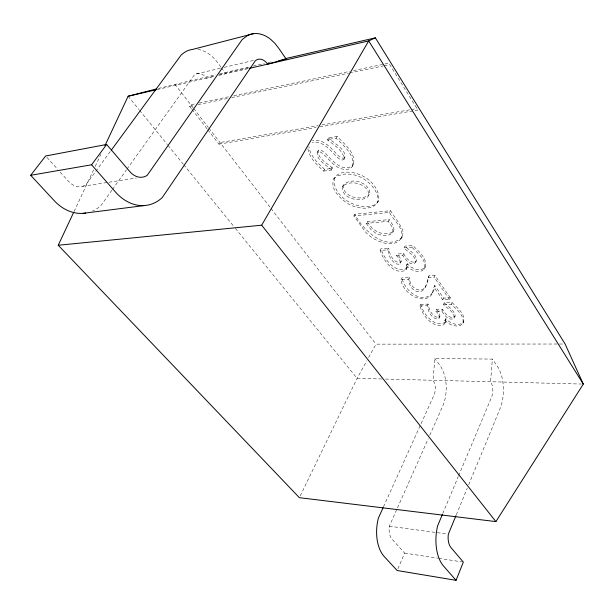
<?xml version="1.0" encoding="UTF-8"?>
<svg xmlns="http://www.w3.org/2000/svg" width="614" height="614" viewBox="0 0 614 614"><rect width="100%" height="100%" fill="white"/><g stroke="black" fill="none" stroke-linecap="round" stroke-linejoin="round"><path stroke-width="0.46" stroke-dasharray="3.07 2.3" d="M383.474 506.842L434.006 395.101A10.638 6.217 -88.8 0 0 433.016 380.273L434.904 358.53L492.374 359.09L490.586 381.739A11.083 6.04 -89 0 1 491.576 397.174L458.666 475.635M353.917 163.408C352.505 167.499 347.593 168.228 343.848 167.484A10.645 6.432 30.7 0 1 341.476 166.808C333.225 163.646 328.659 155.296 321.652 150.415C320.677 149.931 319.41 149.693 318.428 150.284C316.601 158.32 327.96 163.654 332.78 168.282L331.783 169.994C327.093 165.511 315.189 159.74 317.568 151.896A3.454 2.072 31.6 0 1 318.044 151.719L319.648 151.758A3.07 1.842 31.6 0 1 320.301 151.973C328.26 157.038 333.225 167.438 343.218 169.272C346.043 169.671 349.305 169.533 351.538 167.553C359.727 156.194 344.262 143.806 337.109 136.462L328.29 137.881L327.254 139.616C333.364 144.889 343.418 150.092 344.101 159.126C343.234 160.415 341.277 160.008 340.087 159.387A5.004 3.032 30.9 0 1 339.342 158.965L337.408 157.445C330.816 150.967 323.01 140.268 312.219 142.302M436.516 309.579C438.826 311.114 442.671 318.536 436.83 317.131A2.686 1.42 25 0 1 435.94 316.847C431.527 314.614 428.71 309.64 428.549 304.767L428.073 304.091L420.667 304.306L419.861 305.979C422.747 314.836 429.6 324.545 439.616 325.581C442.571 326.195 446.424 323.655 444.782 320.424L445.879 318.735C449.747 323.118 456.24 325.857 461.92 323.509A11.19 5.971 24.4 0 0 463.225 322.534C466.563 314.69 457.008 307.553 452.058 302.595L444.298 302.825L443.492 304.529C446.04 307.599 457.89 314.222 452.909 318.935C447.698 320.147 444.198 314.836 441.888 311.114L435.717 311.26L436.516 309.579L442.686 309.425C444.137 313.163 450.638 320.316 455.043 316.202A6.739 3.607 24.6 0 0 455.181 315.504C453.992 309.755 448.166 306.57 444.298 302.825M419.861 305.979L427.267 305.764L427.751 306.447C427.897 311.367 430.805 316.509 435.364 318.605A2.586 1.366 25 0 0 436.193 318.835C441.712 320.132 438.273 312.58 435.717 311.26M396.483 255.7L402.746 255.286C405.225 259.001 408.686 265.002 414.158 263.636C420.007 258.824 406.284 250.957 404.02 247.833L404.895 246.114L412.777 245.546C418.349 251.065 427.467 258.187 425.464 266.944A11.589 6.508 26.3 0 1 424.397 268.211L421.227 269.485L416.967 269.531A8.074 4.521 26.2 0 1 415.11 269.086L410.797 266.929L407.328 263.843L406.153 265.563L406.629 267.597A10.822 5.994 26.9 0 1 405.086 270.559C392.975 274.696 383.374 260.106 380.097 250.42L387.603 249.89L388.132 250.635C388.508 255.823 391.387 261.142 396.007 263.713A3.262 1.811 26.9 0 0 396.583 263.936C403.521 265.992 399.062 257.627 396.483 255.7L397.35 254.004L403.613 253.582C405.463 257.396 411.342 265.01 416.369 261.004M450.369 297.882L434.981 275.486L429.032 275.786C427.674 281.642 425.279 294.213 416.461 291.328C411.856 289.639 408.579 284.743 409.016 279.823L408.579 279.209L400.942 279.577C403.068 296.585 432.44 309.955 434.758 285.449L443.531 298.112L450.369 297.882L449.563 299.586L442.725 299.809L433.937 287.152L434.758 285.449M432.356 292.817L433.937 287.152M444.782 320.424L445.096 320.416C448.005 323.662 452.134 325.873 456.532 326.011A13.032 6.946 24.5 0 0 460.692 325.397C468.359 318.973 456.064 308.919 451.259 304.298L443.492 304.529M425.379 287.152L429.032 275.786M342.274 186.694C341.399 198.284 358.714 202.605 367.08 197.409A13.792 8.151 29.5 0 0 368.408 195.92L369.835 192.374A10.43 6.186 29.4 0 0 369.605 190.831C365.837 180.623 348.115 177.047 342.274 186.694C349.573 179.633 364.647 182.711 368.592 192.359A10.361 6.125 29.4 0 1 368.884 193.978L368.408 195.92M352.49 166.294C355.145 154.759 343.349 145.403 336.073 138.196L327.254 139.616M334.346 177.968C331.982 193.372 349.873 206.081 364.156 206.411C388.209 208.008 378.416 184.914 365.176 177.446A19.786 11.743 29.6 0 0 360.318 174.844C352.167 171.521 338.897 169.786 333.855 178.804C329.572 189.25 340.701 199.105 348.783 204.132A20.738 12.18 29.5 0 0 352.39 205.851C360.08 208.683 370.963 210.065 377.019 203.395A20.638 12.173 29.4 0 0 378.14 200.517C378.063 190.133 369.206 181.637 360.487 177.101A21.06 12.449 29.5 0 0 355.936 175.312L351.423 174.284L345.129 174.038L337.585 175.765L333.855 178.804L334.837 177.101M405.938 269.753L407.427 266.952L407.005 263.866M439.194 318.144L440 316.417M400.98 239.115C405.539 229.03 393.351 220.71 389.522 212.429L353.841 215.951L364.463 230.526C371.977 241.67 399.438 252.369 403.191 232.959A22.073 12.702 27.9 0 0 402.446 229.575L398.923 223.051L390.45 210.694L354.769 214.263L353.841 215.951M456.332 514.762L467.231 488.307M468.689 484.776L499.926 408.939A31.038 16.923 -89 0 0 497.202 366.113L492.374 359.09M442.771 513.55L458.297 476.518M343.241 184.983C342.244 197.04 361.991 201.945 369.359 194.193M400.366 263.229C403.122 260.029 398.686 256.606 397.35 254.004M397.903 568.764L404.649 553.099L392.07 539.192A13.163 7.775 -83.7 0 1 389.337 526.206L397.112 508.714M397.496 507.839L428.204 438.772M429.754 435.272L442.587 406.422A29.794 17.407 -88.8 0 0 439.862 365.284L434.904 358.53M454.206 318.021L455.043 316.202M451.259 304.298L452.058 302.595M445.096 320.416L445.879 318.735M74.087 211.469L93.589 169.878M95.216 166.417L100.903 154.283M441.888 311.114L442.686 309.425M442.725 299.809L443.531 298.112M444.989 323.125L445.979 320.746L445.564 318.743M427.267 305.764L428.073 304.091M300.215 495.959L357.095 378.347L366.781 360.832M449.563 299.586L434.144 277.206L434.981 275.486M462.956 323.309L463.885 321.429M344.017 159.287C348.821 150.376 333.172 142.885 328.29 137.881M408.579 279.209L409.423 277.52L409.86 278.142C408.356 286.047 420.176 295.027 425.571 286.73M415.578 262.585C419.37 255.593 408.556 250.328 404.895 246.114M400.942 279.577L401.786 277.904L409.423 277.52M406.153 265.563L407.328 263.843M404.02 247.833L411.902 247.265L412.777 245.546M402.746 255.286L403.613 253.582M406.476 265.54C409.477 268.94 413.775 271.373 418.387 271.357A13.562 7.606 26.3 0 0 422.585 270.505C430.069 262.922 417.19 252.554 411.902 247.265M387.603 249.89L388.485 248.194L389.015 248.939C389.261 254.265 394.426 264.849 401.134 261.756M392.722 232.338L393.62 230.626M380.097 250.42L380.979 248.739L388.485 248.194M388.309 221.324L389.222 219.605L392.914 225.2L393.958 229.406A10.998 6.34 27.9 0 1 393.359 231.087C389.982 234.663 384.088 233.942 379.744 232.79A10.676 6.14 28 0 1 376.52 231.378L371.869 227.871L367.103 221.669L366.182 223.366L370.956 229.567L375.614 233.074A10.684 6.125 28 0 0 378.838 234.487C383.182 235.646 389.076 236.375 392.461 232.798A11.014 6.332 27.9 0 0 393.06 231.125L392.008 226.919L388.309 221.324L366.182 223.366M389.522 212.429L390.45 210.694M316.993 152.472L318.106 150.607M377.318 202.889L378.224 201.223M368.623 357.494L375.998 344.147L563.199 344.017M424.297 269.047L425.464 266.944M331.13 169.065L332.128 167.361M407.236 267.474L404.48 269.554A10.837 6.025 26.8 0 1 403.022 269.799C391.763 269.822 384.234 258.241 380.979 248.739M307.883 148.742C309.494 158.036 317.016 164.982 323.647 171.099L324.645 169.403L332.78 168.282M336.073 138.196L337.109 136.462M327.953 140.614L328.981 138.879M207.808 129.792L218.945 144.16L220.027 142.54L318.083 125.624M402.308 237.019C385.891 252.861 361.961 228.615 354.769 214.263M191.399 108.624L189.642 106.352L190.777 104.741L194.515 103.958M345.053 157.506C342.328 159.74 338.859 156.202 337.032 154.398C330.885 147.828 322.711 138.043 312.426 140.821M111.94 190.156L100.834 205.682A45.206 36.126 75.3 0 1 92.507 211.047M112.492 189.381L126.377 169.971M126.937 169.195L194.131 75.253A13.631 9.586 75.8 0 1 206.649 78.178L213.749 76.228M445.603 321.974C434.912 328.874 423.031 313.708 420.667 304.306M110.259 151.574L85.876 184.783A18.075 14.444 75.3 0 1 68.63 181.429L58.407 170.124M432.502 292.471C430.567 296.002 426.553 297.69 422.639 297.429A11.213 6.086 25.8 0 1 415.448 295.449C408.74 291.888 403.697 285.195 401.786 277.904M219.068 74.762L248.325 67.74M158.374 88.439L215.898 74.701M196.449 73.895L220.51 68.223M224.21 67.348L253.82 60.372M219.628 73.834L248.54 67.156M253.198 66.074L264.388 63.488M268.118 62.628L271.849 61.768M157.107 89.567L214.048 76.474M218.668 75.415L248.256 68.607M199.189 102.975L229.099 96.697M233.773 95.715L349.673 71.377M353.411 70.595L388.923 63.135M189.642 106.352L194.316 105.378M198.053 104.603L227.971 98.355M231.716 97.572L348.575 73.173M349.512 72.982L383.167 65.959M384.103 65.759L389.713 64.593L417.965 110.067L319.871 126.868M321.859 124.972L410.49 109.683M411.434 109.522L417.09 108.548M218.945 144.16L316.095 127.512M82.583 186.272L108.049 182.373M108.993 182.228L136.354 178.037M323.647 171.099L331.783 169.994M367.103 221.669L389.222 219.605M428.196 277.497L434.144 277.206M381.77 378.976L357.095 378.347L234.456 227.241M385.569 379.068L581.389 384.042M389.337 526.206L447.406 534.034M404.649 553.099L437.774 558.172M438.718 558.318L462.38 561.94M324.645 169.403C318.014 163.194 310.254 156.179 308.888 146.692M46.917 157.407L57.77 169.418M128.119 96.237L138.994 109.63M139.601 110.374L167.392 144.62M167.998 145.364L183.102 163.969M183.701 164.713L233.85 226.497M191.982 109.376L207.225 129.04M174.867 84.179L193.118 107.765M193.702 108.525L208.323 127.42M208.906 128.18L270.452 207.724M271.035 208.484L375.998 344.147M220.894 67.103L217.617 62.636A38.383 26.985 75.8 0 0 199.404 49.696A38.191 26.855 75.8 0 0 197.501 49.381M221.447 67.847L225.269 73.058"/><path stroke-width="0.92" d="M383.082 507.717L378.347 518.193A33.432 19.748 -83.7 0 0 384.364 556.706L397.158 570.506L456.064 580.33L463.332 562.086L451.044 547.696A13.738 7.583 -84.4 0 1 448.343 534.157L455.972 515.645M442.402 514.432L437.598 525.891A34.898 19.257 -84.4 0 0 443.554 566.07L456.064 580.33M284.904 58.752L375.361 37.845L565.11 344.017L583.3 384.088L495.897 521.601L299.386 497.678L58.238 245.255L73.68 212.337M104.963 145.618L128.119 96.237L156.539 88.907M58.238 245.255L261.671 225.192L368.699 40.908L375.361 37.845M111.395 150.023L181.161 55.022L182.512 53.902A38.191 26.855 75.8 0 1 192.781 49.373L253.505 33.67M91.593 164.79L106.644 144.459L129.853 171.628A19.134 14.529 77.2 0 0 147.207 175.328L242.284 39.403L247.688 35.474A40.133 26.625 77.1 0 1 270.958 39.588L274.926 43.394L278.518 47.953L286.124 59.021L267.666 64.14A14.352 9.517 77.1 0 0 255.217 60.893L162.257 197.562A47.861 36.356 77.2 0 1 115.394 191.921L91.593 164.79L30.7 175.289L54.247 200.686A45.206 36.126 75.3 0 0 85.653 213.05M30.7 175.289L45.636 155.994L106.644 144.459M278.748 60.725L286.124 59.021M128.119 96.237L156.171 89.782M249.177 68.392L368.699 40.908L583.3 384.088M82.982 213.357L144.344 205.56M261.671 225.192L495.897 521.601"/></g></svg>
